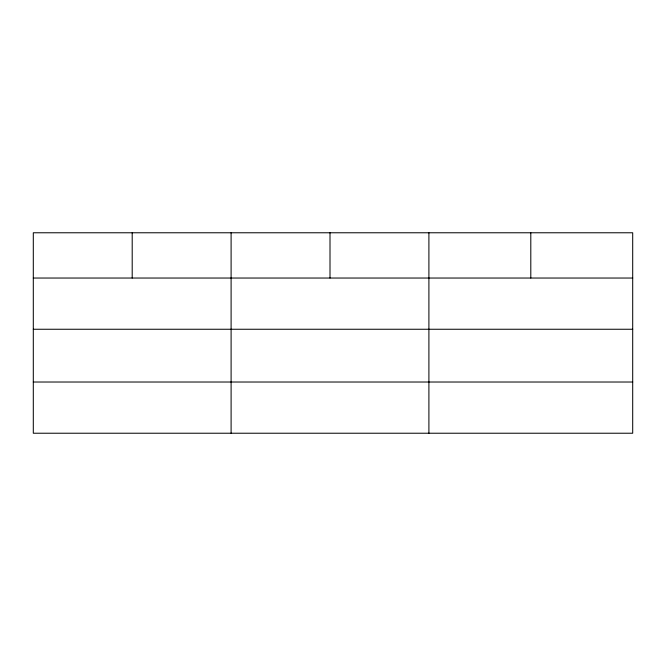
<?xml version="1.0" encoding="UTF-8"?>
<svg xmlns="http://www.w3.org/2000/svg" width="666" height="666" viewBox="0 0 666 666"><rect width="100%" height="100%" fill="white"/><g stroke="black" fill="none" stroke-linecap="round" stroke-linejoin="round"><path stroke-width="1" d="M632.7 329.254L632.7 232.775L33.3 232.775L33.3 433.225L632.7 433.225L632.7 329.254L33.3 329.254M33.3 278.038L632.7 278.038M33.3 382.018L632.7 382.018M530.802 232.775L530.802 278.038M428.904 232.775L428.904 433.225M330.003 232.775L330.003 278.038M231.102 232.775L231.102 433.225M132.201 232.775L132.201 278.038"/></g></svg>
